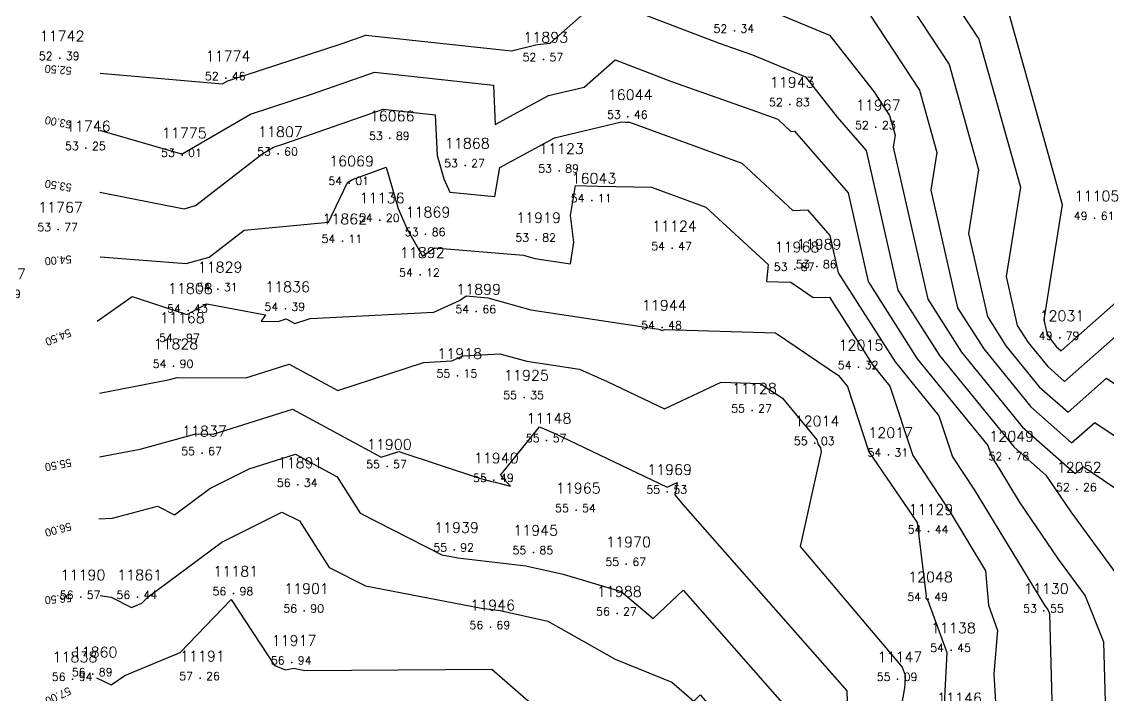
# Model space of a CAD drawing. Header units: millimetres. Extents: x 1412565 to 1412813, y 4931476 to 4931699.
# Drawn here: x 1412627.09 to 1412654.12, y 4931614.3 to 4931631.06 of the extents above; entities that cross this region are included whole.
import ezdxf
from ezdxf.enums import TextEntityAlignment as Align

# ---------------------------------------------------------------- set-up
doc = ezdxf.new("R2010")
doc.units = ezdxf.units.MM
for name, color, linetype in [('CIVIL', 50, 'Continuous'), ('CIVIL-DRAW', 80, 'Continuous'), ('CIVIL-NONAME', 130, 'Continuous'), ('CIVIL-TEXT', 240, 'Continuous'), ('CIVIL-Z', 50, 'Continuous'), ('Tcontours0', 7, 'Continuous'), ('Tcontours1', 7, 'Continuous'), ('Tcontours2', 7, 'Continuous')]:
    doc.layers.add(name, color=color, linetype=linetype)
doc.styles.add('CIVILCADMAIN', font='TXT.SHX')
doc.styles.add('MAVAT_HebTXT', font='hebtxt.shx')
doc.styles.get("Standard").update_dxf_attribs({"font": 'arial.ttf'})

# ---------------------------------------------------------------- blocks, each defined once
blk = doc.blocks.new('CIVIL-ZZ')
at = {"layer": 'CIVIL-DRAW'}
blk.add_point((0, 0), dxfattribs=at)
at = {"layer": 'CIVIL-NONAME'}
blk.add_attdef('NAME', text='', height=1.8, dxfattribs=at).set_placement((0, 2.1), align=Align.CENTER)
at = {"layer": 'CIVIL-TEXT', "flags": 8}
blk.add_attdef('TEXT', text='', height=2, dxfattribs=at).set_placement((0.2, -3.3), align=Align.CENTER)
at = {"layer": 'CIVIL-Z'}
blk.add_attdef('Z1', text='', height=1.6, dxfattribs=at).set_placement((-0.75, -0.225), align=Align.RIGHT)
blk.add_attdef('Z2', (0.75, -0.225), '', height=1.6, dxfattribs=at)

msp = doc.modelspace()

# ---------------------------------------------------------------- linework, layer by layer
at = {"layer": 'Tcontours0'}
for points, elevation in [([(1412651.642, 4931631.258), (1412652.97, 4931626.506), (1412652.517, 4931623.641), (1412652.598, 4931623.282), (1412652.678, 4931623.156), (1412652.822, 4931622.979), (1412652.947, 4931622.869), (1412654.66, 4931624.383)], 50), ([(1412629.031, 4931621.816), (1412630.732, 4931622.146), (1412630.962, 4931622.208), (1412632.664, 4931622.199), (1412633.747, 4931622.54), (1412634.958, 4931621.884), (1412637.085, 4931622.578), (1412637.795, 4931622.616), (1412638.074, 4931622.74), (1412638.986, 4931622.796), (1412639.659, 4931622.607), (1412640.97, 4931622.41), (1412641.651, 4931622.109), (1412643.084, 4931621.424), (1412644.494, 4931622.087), (1412645.464, 4931622.059), (1412646.013, 4931621.687), (1412646.866, 4931620.65), (1412646.896, 4931620.558), (1412646.964, 4931620.458), (1412646.977, 4931620.354), (1412646.457, 4931617.999), (1412648.994, 4931614.999), (1412649.067, 4931614.801), (1412649.055, 4931614.579), (1412649.048, 4931614.486), (1412648.463, 4931611.055)], 55)]:
    msp.add_lwpolyline(points, dxfattribs=dict(at, elevation=elevation))
at = {"layer": 'Tcontours1'}
for points, elevation in [([(1412648.734, 4931632.165), (1412650.161, 4931629.99), (1412650.894, 4931627.369), (1412650.644, 4931625.789), (1412651.114, 4931623.719), (1412651.574, 4931622.995), (1412652.404, 4931621.976), (1412653.121, 4931621.343), (1412654.076, 4931622.187), (1412658.976, 4931618.908)], 51), ([(1412645.825, 4931631.286), (1412647.186, 4931630.722), (1412648.285, 4931629.325), (1412648.681, 4931628.722), (1412648.818, 4931628.232), (1412648.771, 4931627.936), (1412649.63, 4931624.157), (1412650.471, 4931622.834), (1412651.986, 4931620.973), (1412653.295, 4931619.817), (1412653.492, 4931619.991), (1412654.503, 4931619.314)], 52), ([(1412629.031, 4931628.356), (1412631.031, 4931627.779), (1412631.1, 4931627.775), (1412632.786, 4931628.759), (1412634.326, 4931629.264), (1412635.867, 4931629.8), (1412638.826, 4931629.482), (1412638.872, 4931628.498), (1412640.197, 4931629.218), (1412641.085, 4931629.429), (1412641.851, 4931630.11), (1412643.258, 4931629.569), (1412645.113, 4931628.916), (1412645.896, 4931628.629), (1412646.22, 4931628.33), (1412646.311, 4931628.335), (1412647.646, 4931626.796), (1412648.146, 4931624.594), (1412649.367, 4931622.673), (1412651.124, 4931620.514), (1412651.227, 4931620.203), (1412651.394, 4931619.949), (1412651.906, 4931619.107), (1412652.87, 4931617.688), (1412653.544, 4931616.77), (1412654.001, 4931615.624), (1412654.052, 4931613.825)], 53), ([(1412629.046, 4931625.207), (1412631.185, 4931625.042), (1412631.758, 4931625.196), (1412632.625, 4931625.871), (1412634.725, 4931626.068), (1412635.197, 4931627.058), (1412635.324, 4931627.133), (1412636.161, 4931627.436), (1412636.456, 4931626.412), (1412636.671, 4931625.914), (1412637.065, 4931625.226), (1412637.36, 4931625.434), (1412639.571, 4931625.249), (1412639.855, 4931625.169), (1412640.744, 4931625.035), (1412640.826, 4931625.572), (1412640.747, 4931626.238), (1412640.865, 4931626.98), (1412641.422, 4931626.962), (1412642.758, 4931626.942), (1412644.11, 4931626.446), (1412645.659, 4931625.013), (1412645.617, 4931624.591), (1412646.222, 4931624.573), (1412646.779, 4931624.195), (1412647.187, 4931624.206), (1412648.263, 4931622.512), (1412648.689, 4931621.988), (1412649.26, 4931620.262), (1412650.183, 4931618.852), (1412651.069, 4931617.396), (1412651.141, 4931616.539), (1412651.365, 4931615.91), (1412651.274, 4931614.831), (1412651.38, 4931612.99)], 54), ([(1412629.014, 4931618.691), (1412629.348, 4931618.703), (1412630.473, 4931619.007), (1412630.89, 4931618.786), (1412631.776, 4931619.441), (1412632.752, 4931619.931), (1412633.906, 4931620.294), (1412634.94, 4931619.733), (1412635.514, 4931618.829), (1412637.546, 4931617.796), (1412637.944, 4931617.719), (1412639.629, 4931617.518), (1412640.563, 4931617.307), (1412642.003, 4931616.883), (1412642.797, 4931616.206), (1412643.548, 4931616.913), (1412646.068, 4931614.042)], 56), ([(1412628.949, 4931614.729), (1412629.318, 4931614.557), (1412629.654, 4931614.79), (1412631.035, 4931615.36), (1412632.301, 4931616.679), (1412633.382, 4931615.037), (1412633.653, 4931614.932), (1412633.858, 4931614.97), (1412634.131, 4931614.91), (1412638.786, 4931614.944), (1412640.527, 4931613.427)], 57)]:
    msp.add_lwpolyline(points, dxfattribs=dict(at, elevation=elevation))
at = {"layer": 'Tcontours2'}
for points, elevation in [([(1412650.112, 4931631.828), (1412650.902, 4931630.624), (1412651.932, 4931626.938), (1412651.58, 4931624.715), (1412651.856, 4931623.501), (1412652.126, 4931623.076), (1412652.613, 4931622.478), (1412653.034, 4931622.106), (1412654.368, 4931623.285)], 50.5), ([(1412629.046, 4931629.775), (1412632.091, 4931629.511), (1412632.216, 4931629.584), (1412635.039, 4931630.508), (1412635.652, 4931630.722), (1412639.272, 4931630.332), (1412639.91, 4931630.492), (1412640.238, 4931630.528), (1412641.504, 4931631.654), (1412644.441, 4931630.524), (1412645.271, 4931630.232), (1412646.592, 4931629.685), (1412647.377, 4931628.686), (1412648.097, 4931627.857), (1412648.888, 4931624.375), (1412649.919, 4931622.753), (1412651.777, 4931620.471), (1412652.565, 4931619.775), (1412653.187, 4931618.858), (1412654.475, 4931617.106), (1412655.348, 4931614.918), (1412655.362, 4931614.423), (1412655.54, 4931614.057)], 52.5), ([(1412648.165, 4931631.27), (1412649.421, 4931629.356), (1412649.856, 4931627.8), (1412649.707, 4931626.862), (1412650.372, 4931623.938), (1412651.023, 4931622.914), (1412652.195, 4931621.474), (1412653.208, 4931620.58), (1412653.784, 4931621.089), (1412656.74, 4931619.111)], 51.5), ([(1412629.037, 4931626.813), (1412631.132, 4931626.405), (1412631.415, 4931626.481), (1412633.065, 4931627.765), (1412633.356, 4931627.935), (1412633.613, 4931628.019), (1412636.082, 4931628.879), (1412637.379, 4931628.739), (1412637.426, 4931627.732), (1412637.596, 4931627.144), (1412637.738, 4931626.813), (1412638.86, 4931626.706), (1412638.988, 4931627.432), (1412640.345, 4931628.168), (1412642.011, 4931628.565), (1412642.115, 4931628.562), (1412642.214, 4931628.56), (1412645.003, 4931627.537), (1412646.277, 4931626.359), (1412646.636, 4931626.379), (1412647.195, 4931625.734), (1412647.404, 4931624.813), (1412648.815, 4931622.592), (1412649.907, 4931621.251), (1412650.244, 4931620.232), (1412650.788, 4931619.401), (1412652.464, 4931616.646), (1412652.552, 4931616.517), (1412652.613, 4931616.434), (1412652.655, 4931616.329), (1412652.742, 4931613.227)], 53.5), ([(1412628.969, 4931623.608), (1412629.843, 4931624.217), (1412631.204, 4931623.775), (1412631.699, 4931624.037), (1412633.153, 4931623.764), (1412633.05, 4931623.604), (1412633.472, 4931623.601), (1412633.667, 4931623.663), (1412633.886, 4931623.545), (1412634.269, 4931623.67), (1412637.343, 4931623.834), (1412637.985, 4931624.12), (1412638.148, 4931624.234), (1412638.684, 4931624.189), (1412639.757, 4931623.888), (1412642.941, 4931623.41), (1412642.967, 4931623.398), (1412643.022, 4931623.372), (1412643.077, 4931623.398), (1412645.843, 4931623.316), (1412647.408, 4931622.255), (1412647.634, 4931621.981), (1412648.167, 4931620.357), (1412649.362, 4931618.594), (1412649.588, 4931616.762), (1412649.578, 4931616.716), (1412649.627, 4931616.657), (1412650.106, 4931615.364), (1412650.029, 4931613.908)], 54.5), ([(1412629.031, 4931620.228), (1412630.04, 4931620.424), (1412631.423, 4931620.799), (1412631.855, 4931620.797), (1412633.826, 4931621.417), (1412636.03, 4931620.223), (1412636.472, 4931620.367), (1412638.508, 4931619.692), (1412638.817, 4931619.61), (1412638.867, 4931619.6), (1412639.248, 4931619.5), (1412639.004, 4931619.774), (1412639.972, 4931620.98), (1412640.334, 4931620.82), (1412643.146, 4931619.477), (1412643.393, 4931619.593), (1412643.37, 4931619.433), (1412643.337, 4931619.283), (1412643.541, 4931619.042), (1412647.613, 4931614.404), (1412647.659, 4931613.004)], 55.5), ([(1412629.046, 4931616.781), (1412629.319, 4931616.74), (1412629.822, 4931616.484), (1412630.084, 4931616.592), (1412630.236, 4931616.75), (1412632.074, 4931618.109), (1412633.56, 4931618.855), (1412634.006, 4931618.636), (1412634.74, 4931617.48), (1412635.642, 4931617.02), (1412638.528, 4931616.466), (1412638.992, 4931616.411), (1412640.175, 4931616.144), (1412641.858, 4931615.195), (1412643.261, 4931614.621), (1412643.807, 4931614.154), (1412643.971, 4931614.309), (1412644.523, 4931613.681)], 56.5)]:
    msp.add_lwpolyline(points, dxfattribs=dict(at, elevation=elevation))

# ---------------------------------------------------------------- block references
at = {"layer": 'CIVIL'}
ref = msp.add_blockref('CIVIL-ZZ', (1412644.82, 4931630.83, 52.34), dxfattribs=dict(at, xscale=0.2, yscale=0.2))
ref.add_attrib('Z2', '34', (1412644.97, 4931630.785), dxfattribs={"layer": 'CIVIL-Z', "height": 0.2, "style": 'CIVILCADMAIN'})
ref.add_attrib('Z1', '52', (1412644.3, 4931630.785), dxfattribs={"layer": 'CIVIL-Z', "height": 0.2, "style": 'CIVILCADMAIN'})
ref.add_attrib('NAME', '11924', (1412644.32, 4931631.25), dxfattribs={"layer": 'CIVIL-NONAME', "height": 0.26, "style": 'CIVILCADMAIN'})
ref = msp.add_blockref('CIVIL-ZZ', (1412628.04, 4931630.15, 52.39), dxfattribs=dict(at, xscale=0.2, yscale=0.2))
ref.add_attrib('Z2', '39', (1412628.19, 4931630.105), dxfattribs={"layer": 'CIVIL-Z', "height": 0.2, "style": 'CIVILCADMAIN'})
ref.add_attrib('Z1', '52', (1412627.52, 4931630.105), dxfattribs={"layer": 'CIVIL-Z', "height": 0.2, "style": 'CIVILCADMAIN'})
ref.add_attrib('NAME', '11742', (1412627.54, 4931630.57), dxfattribs={"layer": 'CIVIL-NONAME', "height": 0.26, "style": 'CIVILCADMAIN'})
ref = msp.add_blockref('CIVIL-ZZ', (1412640.07, 4931630.12, 52.57), dxfattribs=dict(at, xscale=0.2, yscale=0.2))
ref.add_attrib('Z2', '57', (1412640.22, 4931630.075), dxfattribs={"layer": 'CIVIL-Z', "height": 0.2, "style": 'CIVILCADMAIN'})
ref.add_attrib('Z1', '52', (1412639.55, 4931630.075), dxfattribs={"layer": 'CIVIL-Z', "height": 0.2, "style": 'CIVILCADMAIN'})
ref.add_attrib('NAME', '11893', (1412639.57, 4931630.54), dxfattribs={"layer": 'CIVIL-NONAME', "height": 0.26, "style": 'CIVILCADMAIN'})
ref = msp.add_blockref('CIVIL-ZZ', (1412632.17, 4931629.65, 52.46), dxfattribs=dict(at, xscale=0.2, yscale=0.2))
ref.add_attrib('Z2', '46', (1412632.32, 4931629.605), dxfattribs={"layer": 'CIVIL-Z', "height": 0.2, "style": 'CIVILCADMAIN'})
ref.add_attrib('Z1', '52', (1412631.65, 4931629.605), dxfattribs={"layer": 'CIVIL-Z', "height": 0.2, "style": 'CIVILCADMAIN'})
ref.add_attrib('NAME', '11774', (1412631.67, 4931630.07), dxfattribs={"layer": 'CIVIL-NONAME', "height": 0.26, "style": 'CIVILCADMAIN'})
ref = msp.add_blockref('CIVIL-ZZ', (1412646.2, 4931629, 52.83), dxfattribs=dict(at, xscale=0.2, yscale=0.2))
ref.add_attrib('Z2', '83', (1412646.35, 4931628.955), dxfattribs={"layer": 'CIVIL-Z', "height": 0.2, "style": 'CIVILCADMAIN'})
ref.add_attrib('Z1', '52', (1412645.68, 4931628.955), dxfattribs={"layer": 'CIVIL-Z', "height": 0.2, "style": 'CIVILCADMAIN'})
ref.add_attrib('NAME', '11943', (1412645.7, 4931629.42), dxfattribs={"layer": 'CIVIL-NONAME', "height": 0.26, "style": 'CIVILCADMAIN'})
ref = msp.add_blockref('CIVIL-ZZ', (1412642.17, 4931628.69, 53.46), dxfattribs=dict(at, xscale=0.2, yscale=0.2))
ref.add_attrib('Z2', '46', (1412642.32, 4931628.645), dxfattribs={"layer": 'CIVIL-Z', "height": 0.2, "style": 'CIVILCADMAIN'})
ref.add_attrib('Z1', '53', (1412641.65, 4931628.645), dxfattribs={"layer": 'CIVIL-Z', "height": 0.2, "style": 'CIVILCADMAIN'})
ref.add_attrib('NAME', '16044', (1412641.67, 4931629.11), dxfattribs={"layer": 'CIVIL-NONAME', "height": 0.26, "style": 'CIVILCADMAIN'})
ref = msp.add_blockref('CIVIL-ZZ', (1412648.34, 4931628.43, 52.23), dxfattribs=dict(at, xscale=0.2, yscale=0.2))
ref.add_attrib('Z2', '23', (1412648.49, 4931628.385), dxfattribs={"layer": 'CIVIL-Z', "height": 0.2, "style": 'CIVILCADMAIN'})
ref.add_attrib('Z1', '52', (1412647.82, 4931628.385), dxfattribs={"layer": 'CIVIL-Z', "height": 0.2, "style": 'CIVILCADMAIN'})
ref.add_attrib('NAME', '11967', (1412647.84, 4931628.85), dxfattribs={"layer": 'CIVIL-NONAME', "height": 0.26, "style": 'CIVILCADMAIN'})
ref = msp.add_blockref('CIVIL-ZZ', (1412628.69, 4931627.91, 53.25), dxfattribs=dict(at, xscale=0.2, yscale=0.2))
ref.add_attrib('Z2', '25', (1412628.84, 4931627.865), dxfattribs={"layer": 'CIVIL-Z', "height": 0.2, "style": 'CIVILCADMAIN'})
ref.add_attrib('Z1', '53', (1412628.17, 4931627.865), dxfattribs={"layer": 'CIVIL-Z', "height": 0.2, "style": 'CIVILCADMAIN'})
ref.add_attrib('NAME', '11746', (1412628.19, 4931628.33), dxfattribs={"layer": 'CIVIL-NONAME', "height": 0.26, "style": 'CIVILCADMAIN'})
ref = msp.add_blockref('CIVIL-ZZ', (1412636.25, 4931628.16, 53.89), dxfattribs=dict(at, xscale=0.2, yscale=0.2))
ref.add_attrib('Z2', '89', (1412636.4, 4931628.115), dxfattribs={"layer": 'CIVIL-Z', "height": 0.2, "style": 'CIVILCADMAIN'})
ref.add_attrib('Z1', '53', (1412635.73, 4931628.115), dxfattribs={"layer": 'CIVIL-Z', "height": 0.2, "style": 'CIVILCADMAIN'})
ref.add_attrib('NAME', '16066', (1412635.75, 4931628.58), dxfattribs={"layer": 'CIVIL-NONAME', "height": 0.26, "style": 'CIVILCADMAIN'})
ref = msp.add_blockref('CIVIL-ZZ', (1412631.08, 4931627.74, 53.01), dxfattribs=dict(at, xscale=0.2, yscale=0.2))
ref.add_attrib('Z2', '01', (1412631.23, 4931627.695), dxfattribs={"layer": 'CIVIL-Z', "height": 0.2, "style": 'CIVILCADMAIN'})
ref.add_attrib('Z1', '53', (1412630.56, 4931627.695), dxfattribs={"layer": 'CIVIL-Z', "height": 0.2, "style": 'CIVILCADMAIN'})
ref.add_attrib('NAME', '11775', (1412630.58, 4931628.16), dxfattribs={"layer": 'CIVIL-NONAME', "height": 0.26, "style": 'CIVILCADMAIN'})
ref = msp.add_blockref('CIVIL-ZZ', (1412633.47, 4931627.77, 53.6), dxfattribs=dict(at, xscale=0.2, yscale=0.2))
ref.add_attrib('Z2', '60', (1412633.62, 4931627.725), dxfattribs={"layer": 'CIVIL-Z', "height": 0.2, "style": 'CIVILCADMAIN'})
ref.add_attrib('Z1', '53', (1412632.95, 4931627.725), dxfattribs={"layer": 'CIVIL-Z', "height": 0.2, "style": 'CIVILCADMAIN'})
ref.add_attrib('NAME', '11807', (1412632.97, 4931628.19), dxfattribs={"layer": 'CIVIL-NONAME', "height": 0.26, "style": 'CIVILCADMAIN'})
ref = msp.add_blockref('CIVIL-ZZ', (1412638.12, 4931627.48, 53.27), dxfattribs=dict(at, xscale=0.2, yscale=0.2))
ref.add_attrib('Z2', '27', (1412638.27, 4931627.435), dxfattribs={"layer": 'CIVIL-Z', "height": 0.2, "style": 'CIVILCADMAIN'})
ref.add_attrib('Z1', '53', (1412637.6, 4931627.435), dxfattribs={"layer": 'CIVIL-Z', "height": 0.2, "style": 'CIVILCADMAIN'})
ref.add_attrib('NAME', '11868', (1412637.62, 4931627.9), dxfattribs={"layer": 'CIVIL-NONAME', "height": 0.26, "style": 'CIVILCADMAIN'})
ref = msp.add_blockref('CIVIL-ZZ', (1412640.46, 4931627.35, 53.89), dxfattribs=dict(at, xscale=0.2, yscale=0.2))
ref.add_attrib('Z2', '89', (1412640.61, 4931627.305), dxfattribs={"layer": 'CIVIL-Z', "height": 0.2, "style": 'CIVILCADMAIN'})
ref.add_attrib('Z1', '53', (1412639.94, 4931627.305), dxfattribs={"layer": 'CIVIL-Z', "height": 0.2, "style": 'CIVILCADMAIN'})
ref.add_attrib('NAME', '11123', (1412639.96, 4931627.77), dxfattribs={"layer": 'CIVIL-NONAME', "height": 0.26, "style": 'CIVILCADMAIN'})
ref = msp.add_blockref('CIVIL-ZZ', (1412635.24, 4931627.04, 54.01), dxfattribs=dict(at, xscale=0.2, yscale=0.2))
ref.add_attrib('Z2', '01', (1412635.39, 4931626.995), dxfattribs={"layer": 'CIVIL-Z', "height": 0.2, "style": 'CIVILCADMAIN'})
ref.add_attrib('Z1', '54', (1412634.72, 4931626.995), dxfattribs={"layer": 'CIVIL-Z', "height": 0.2, "style": 'CIVILCADMAIN'})
ref.add_attrib('NAME', '16069', (1412634.74, 4931627.46), dxfattribs={"layer": 'CIVIL-NONAME', "height": 0.26, "style": 'CIVILCADMAIN'})
ref = msp.add_blockref('CIVIL-ZZ', (1412641.27, 4931626.61, 54.11), dxfattribs=dict(at, xscale=0.2, yscale=0.2))
ref.add_attrib('Z2', '11', (1412641.42, 4931626.565), dxfattribs={"layer": 'CIVIL-Z', "height": 0.2, "style": 'CIVILCADMAIN'})
ref.add_attrib('Z1', '54', (1412640.75, 4931626.565), dxfattribs={"layer": 'CIVIL-Z', "height": 0.2, "style": 'CIVILCADMAIN'})
ref.add_attrib('NAME', '16043', (1412640.77, 4931627.03), dxfattribs={"layer": 'CIVIL-NONAME', "height": 0.26, "style": 'CIVILCADMAIN'})
ref = msp.add_blockref('CIVIL-ZZ', (1412636, 4931626.12, 54.2), dxfattribs=dict(at, xscale=0.2, yscale=0.2))
ref.add_attrib('Z2', '20', (1412636.15, 4931626.075), dxfattribs={"layer": 'CIVIL-Z', "height": 0.2, "style": 'CIVILCADMAIN'})
ref.add_attrib('Z1', '54', (1412635.48, 4931626.075), dxfattribs={"layer": 'CIVIL-Z', "height": 0.2, "style": 'CIVILCADMAIN'})
ref.add_attrib('NAME', '11136', (1412635.5, 4931626.54), dxfattribs={"layer": 'CIVIL-NONAME', "height": 0.26, "style": 'CIVILCADMAIN'})
ref = msp.add_blockref('CIVIL-ZZ', (1412653.78, 4931626.17, 49.61), dxfattribs=dict(at, xscale=0.2, yscale=0.2))
ref.add_attrib('Z2', '61', (1412653.93, 4931626.125), dxfattribs={"layer": 'CIVIL-Z', "height": 0.2, "style": 'CIVILCADMAIN'})
ref.add_attrib('Z1', '49', (1412653.26, 4931626.125), dxfattribs={"layer": 'CIVIL-Z', "height": 0.2, "style": 'CIVILCADMAIN'})
ref.add_attrib('NAME', '11105', (1412653.28, 4931626.59), dxfattribs={"layer": 'CIVIL-NONAME', "height": 0.26, "style": 'CIVILCADMAIN'})
ref = msp.add_blockref('CIVIL-ZZ', (1412628, 4931625.89, 53.77), dxfattribs=dict(at, xscale=0.2, yscale=0.2))
ref.add_attrib('Z2', '77', (1412628.15, 4931625.845), dxfattribs={"layer": 'CIVIL-Z', "height": 0.2, "style": 'CIVILCADMAIN'})
ref.add_attrib('Z1', '53', (1412627.48, 4931625.845), dxfattribs={"layer": 'CIVIL-Z', "height": 0.2, "style": 'CIVILCADMAIN'})
ref.add_attrib('NAME', '11767', (1412627.5, 4931626.31), dxfattribs={"layer": 'CIVIL-NONAME', "height": 0.26, "style": 'CIVILCADMAIN'})
ref = msp.add_blockref('CIVIL-ZZ', (1412637.14, 4931625.77, 53.86), dxfattribs=dict(at, xscale=0.2, yscale=0.2))
ref.add_attrib('Z2', '86', (1412637.29, 4931625.725), dxfattribs={"layer": 'CIVIL-Z', "height": 0.2, "style": 'CIVILCADMAIN'})
ref.add_attrib('Z1', '53', (1412636.62, 4931625.725), dxfattribs={"layer": 'CIVIL-Z', "height": 0.2, "style": 'CIVILCADMAIN'})
ref.add_attrib('NAME', '11869', (1412636.64, 4931626.19), dxfattribs={"layer": 'CIVIL-NONAME', "height": 0.26, "style": 'CIVILCADMAIN'})
ref = msp.add_blockref('CIVIL-ZZ', (1412635.07, 4931625.6, 54.11), dxfattribs=dict(at, xscale=0.2, yscale=0.2))
ref.add_attrib('Z2', '11', (1412635.22, 4931625.555), dxfattribs={"layer": 'CIVIL-Z', "height": 0.2, "style": 'CIVILCADMAIN'})
ref.add_attrib('Z1', '54', (1412634.55, 4931625.555), dxfattribs={"layer": 'CIVIL-Z', "height": 0.2, "style": 'CIVILCADMAIN'})
ref.add_attrib('NAME', '11862', (1412634.57, 4931626.02), dxfattribs={"layer": 'CIVIL-NONAME', "height": 0.26, "style": 'CIVILCADMAIN'})
ref = msp.add_blockref('CIVIL-ZZ', (1412639.89, 4931625.63, 53.82), dxfattribs=dict(at, xscale=0.2, yscale=0.2))
ref.add_attrib('Z2', '82', (1412640.04, 4931625.585), dxfattribs={"layer": 'CIVIL-Z', "height": 0.2, "style": 'CIVILCADMAIN'})
ref.add_attrib('Z1', '53', (1412639.37, 4931625.585), dxfattribs={"layer": 'CIVIL-Z', "height": 0.2, "style": 'CIVILCADMAIN'})
ref.add_attrib('NAME', '11919', (1412639.39, 4931626.05), dxfattribs={"layer": 'CIVIL-NONAME', "height": 0.26, "style": 'CIVILCADMAIN'})
ref = msp.add_blockref('CIVIL-ZZ', (1412643.27, 4931625.42, 54.47), dxfattribs=dict(at, xscale=0.2, yscale=0.2))
ref.add_attrib('Z2', '47', (1412643.42, 4931625.375), dxfattribs={"layer": 'CIVIL-Z', "height": 0.2, "style": 'CIVILCADMAIN'})
ref.add_attrib('Z1', '54', (1412642.75, 4931625.375), dxfattribs={"layer": 'CIVIL-Z', "height": 0.2, "style": 'CIVILCADMAIN'})
ref.add_attrib('NAME', '11124', (1412642.77, 4931625.84), dxfattribs={"layer": 'CIVIL-NONAME', "height": 0.26, "style": 'CIVILCADMAIN'})
ref = msp.add_blockref('CIVIL-ZZ', (1412646.87, 4931624.97, 53.86), dxfattribs=dict(at, xscale=0.2, yscale=0.2))
ref.add_attrib('Z2', '86', (1412647.02, 4931624.925), dxfattribs={"layer": 'CIVIL-Z', "height": 0.2, "style": 'CIVILCADMAIN'})
ref.add_attrib('Z1', '53', (1412646.35, 4931624.925), dxfattribs={"layer": 'CIVIL-Z', "height": 0.2, "style": 'CIVILCADMAIN'})
ref.add_attrib('NAME', '11989', (1412646.37, 4931625.39), dxfattribs={"layer": 'CIVIL-NONAME', "height": 0.26, "style": 'CIVILCADMAIN'})
ref = msp.add_blockref('CIVIL-ZZ', (1412637, 4931624.76, 54.12), dxfattribs=dict(at, xscale=0.2, yscale=0.2))
ref.add_attrib('Z2', '12', (1412637.15, 4931624.715), dxfattribs={"layer": 'CIVIL-Z', "height": 0.2, "style": 'CIVILCADMAIN'})
ref.add_attrib('Z1', '54', (1412636.48, 4931624.715), dxfattribs={"layer": 'CIVIL-Z', "height": 0.2, "style": 'CIVILCADMAIN'})
ref.add_attrib('NAME', '11892', (1412636.5, 4931625.18), dxfattribs={"layer": 'CIVIL-NONAME', "height": 0.26, "style": 'CIVILCADMAIN'})
ref = msp.add_blockref('CIVIL-ZZ', (1412646.32, 4931624.9, 53.87), dxfattribs=dict(at, xscale=0.2, yscale=0.2))
ref.add_attrib('Z2', '87', (1412646.47, 4931624.855), dxfattribs={"layer": 'CIVIL-Z', "height": 0.2, "style": 'CIVILCADMAIN'})
ref.add_attrib('Z1', '53', (1412645.8, 4931624.855), dxfattribs={"layer": 'CIVIL-Z', "height": 0.2, "style": 'CIVILCADMAIN'})
ref.add_attrib('NAME', '11968', (1412645.82, 4931625.32), dxfattribs={"layer": 'CIVIL-NONAME', "height": 0.26, "style": 'CIVILCADMAIN'})
ref = msp.add_blockref('CIVIL-ZZ', (1412631.97, 4931624.4, 54.31), dxfattribs=dict(at, xscale=0.2, yscale=0.2))
ref.add_attrib('Z2', '31', (1412632.12, 4931624.355), dxfattribs={"layer": 'CIVIL-Z', "height": 0.2, "style": 'CIVILCADMAIN'})
ref.add_attrib('Z1', '54', (1412631.45, 4931624.355), dxfattribs={"layer": 'CIVIL-Z', "height": 0.2, "style": 'CIVILCADMAIN'})
ref.add_attrib('NAME', '11829', (1412631.47, 4931624.82), dxfattribs={"layer": 'CIVIL-NONAME', "height": 0.26, "style": 'CIVILCADMAIN'})
ref = msp.add_blockref('CIVIL-ZZ', (1412626.58, 4931624.23, 54.09), dxfattribs=dict(at, xscale=0.2, yscale=0.2))
ref.add_attrib('Z2', '09', (1412626.73, 4931624.185), dxfattribs={"layer": 'CIVIL-Z', "height": 0.2, "style": 'CIVILCADMAIN'})
ref.add_attrib('Z1', '54', (1412626.06, 4931624.185), dxfattribs={"layer": 'CIVIL-Z', "height": 0.2, "style": 'CIVILCADMAIN'})
ref.add_attrib('NAME', '11747', (1412626.08, 4931624.65), dxfattribs={"layer": 'CIVIL-NONAME', "height": 0.26, "style": 'CIVILCADMAIN'})
ref = msp.add_blockref('CIVIL-ZZ', (1412631.23, 4931623.87, 54.43), dxfattribs=dict(at, xscale=0.2, yscale=0.2))
ref.add_attrib('Z2', '43', (1412631.38, 4931623.825), dxfattribs={"layer": 'CIVIL-Z', "height": 0.2, "style": 'CIVILCADMAIN'})
ref.add_attrib('Z1', '54', (1412630.71, 4931623.825), dxfattribs={"layer": 'CIVIL-Z', "height": 0.2, "style": 'CIVILCADMAIN'})
ref.add_attrib('NAME', '11808', (1412630.73, 4931624.29), dxfattribs={"layer": 'CIVIL-NONAME', "height": 0.26, "style": 'CIVILCADMAIN'})
ref = msp.add_blockref('CIVIL-ZZ', (1412633.65, 4931623.91, 54.39), dxfattribs=dict(at, xscale=0.2, yscale=0.2))
ref.add_attrib('Z2', '39', (1412633.8, 4931623.865), dxfattribs={"layer": 'CIVIL-Z', "height": 0.2, "style": 'CIVILCADMAIN'})
ref.add_attrib('Z1', '54', (1412633.13, 4931623.865), dxfattribs={"layer": 'CIVIL-Z', "height": 0.2, "style": 'CIVILCADMAIN'})
ref.add_attrib('NAME', '11836', (1412633.15, 4931624.33), dxfattribs={"layer": 'CIVIL-NONAME', "height": 0.26, "style": 'CIVILCADMAIN'})
ref = msp.add_blockref('CIVIL-ZZ', (1412638.4, 4931623.85, 54.66), dxfattribs=dict(at, xscale=0.2, yscale=0.2))
ref.add_attrib('Z2', '66', (1412638.55, 4931623.805), dxfattribs={"layer": 'CIVIL-Z', "height": 0.2, "style": 'CIVILCADMAIN'})
ref.add_attrib('Z1', '54', (1412637.88, 4931623.805), dxfattribs={"layer": 'CIVIL-Z', "height": 0.2, "style": 'CIVILCADMAIN'})
ref.add_attrib('NAME', '11899', (1412637.9, 4931624.27), dxfattribs={"layer": 'CIVIL-NONAME', "height": 0.26, "style": 'CIVILCADMAIN'})
ref = msp.add_blockref('CIVIL-ZZ', (1412643.02, 4931623.45, 54.48), dxfattribs=dict(at, xscale=0.2, yscale=0.2))
ref.add_attrib('Z2', '48', (1412643.17, 4931623.405), dxfattribs={"layer": 'CIVIL-Z', "height": 0.2, "style": 'CIVILCADMAIN'})
ref.add_attrib('Z1', '54', (1412642.5, 4931623.405), dxfattribs={"layer": 'CIVIL-Z', "height": 0.2, "style": 'CIVILCADMAIN'})
ref.add_attrib('NAME', '11944', (1412642.52, 4931623.87), dxfattribs={"layer": 'CIVIL-NONAME', "height": 0.26, "style": 'CIVILCADMAIN'})
ref = msp.add_blockref('CIVIL-ZZ', (1412631.03, 4931623.14, 54.97), dxfattribs=dict(at, xscale=0.2, yscale=0.2))
ref.add_attrib('Z2', '97', (1412631.18, 4931623.095), dxfattribs={"layer": 'CIVIL-Z', "height": 0.2, "style": 'CIVILCADMAIN'})
ref.add_attrib('Z1', '54', (1412630.51, 4931623.095), dxfattribs={"layer": 'CIVIL-Z', "height": 0.2, "style": 'CIVILCADMAIN'})
ref.add_attrib('NAME', '11168', (1412630.53, 4931623.56), dxfattribs={"layer": 'CIVIL-NONAME', "height": 0.26, "style": 'CIVILCADMAIN'})
ref = msp.add_blockref('CIVIL-ZZ', (1412652.91, 4931623.19, 49.79), dxfattribs=dict(at, xscale=0.2, yscale=0.2))
ref.add_attrib('Z2', '79', (1412653.06, 4931623.145), dxfattribs={"layer": 'CIVIL-Z', "height": 0.2, "style": 'CIVILCADMAIN'})
ref.add_attrib('Z1', '49', (1412652.39, 4931623.145), dxfattribs={"layer": 'CIVIL-Z', "height": 0.2, "style": 'CIVILCADMAIN'})
ref.add_attrib('NAME', '12031', (1412652.41, 4931623.61), dxfattribs={"layer": 'CIVIL-NONAME', "height": 0.26, "style": 'CIVILCADMAIN'})
ref = msp.add_blockref('CIVIL-ZZ', (1412630.87, 4931622.49, 54.9), dxfattribs=dict(at, xscale=0.2, yscale=0.2))
ref.add_attrib('Z2', '90', (1412631.02, 4931622.445), dxfattribs={"layer": 'CIVIL-Z', "height": 0.2, "style": 'CIVILCADMAIN'})
ref.add_attrib('Z1', '54', (1412630.35, 4931622.445), dxfattribs={"layer": 'CIVIL-Z', "height": 0.2, "style": 'CIVILCADMAIN'})
ref.add_attrib('NAME', '11828', (1412630.37, 4931622.91), dxfattribs={"layer": 'CIVIL-NONAME', "height": 0.26, "style": 'CIVILCADMAIN'})
ref = msp.add_blockref('CIVIL-ZZ', (1412637.93, 4931622.25, 55.15), dxfattribs=dict(at, xscale=0.2, yscale=0.2))
ref.add_attrib('Z2', '15', (1412638.08, 4931622.205), dxfattribs={"layer": 'CIVIL-Z', "height": 0.2, "style": 'CIVILCADMAIN'})
ref.add_attrib('Z1', '55', (1412637.41, 4931622.205), dxfattribs={"layer": 'CIVIL-Z', "height": 0.2, "style": 'CIVILCADMAIN'})
ref.add_attrib('NAME', '11918', (1412637.43, 4931622.67), dxfattribs={"layer": 'CIVIL-NONAME', "height": 0.26, "style": 'CIVILCADMAIN'})
ref = msp.add_blockref('CIVIL-ZZ', (1412647.91, 4931622.46, 54.32), dxfattribs=dict(at, xscale=0.2, yscale=0.2))
ref.add_attrib('Z2', '32', (1412648.06, 4931622.415), dxfattribs={"layer": 'CIVIL-Z', "height": 0.2, "style": 'CIVILCADMAIN'})
ref.add_attrib('Z1', '54', (1412647.39, 4931622.415), dxfattribs={"layer": 'CIVIL-Z', "height": 0.2, "style": 'CIVILCADMAIN'})
ref.add_attrib('NAME', '12015', (1412647.41, 4931622.88), dxfattribs={"layer": 'CIVIL-NONAME', "height": 0.26, "style": 'CIVILCADMAIN'})
ref = msp.add_blockref('CIVIL-ZZ', (1412639.59, 4931621.71, 55.35), dxfattribs=dict(at, xscale=0.2, yscale=0.2))
ref.add_attrib('Z2', '35', (1412639.74, 4931621.665), dxfattribs={"layer": 'CIVIL-Z', "height": 0.2, "style": 'CIVILCADMAIN'})
ref.add_attrib('Z1', '55', (1412639.07, 4931621.665), dxfattribs={"layer": 'CIVIL-Z', "height": 0.2, "style": 'CIVILCADMAIN'})
ref.add_attrib('NAME', '11925', (1412639.09, 4931622.13), dxfattribs={"layer": 'CIVIL-NONAME', "height": 0.26, "style": 'CIVILCADMAIN'})
ref = msp.add_blockref('CIVIL-ZZ', (1412645.26, 4931621.38, 55.27), dxfattribs=dict(at, xscale=0.2, yscale=0.2))
ref.add_attrib('Z2', '27', (1412645.41, 4931621.335), dxfattribs={"layer": 'CIVIL-Z', "height": 0.2, "style": 'CIVILCADMAIN'})
ref.add_attrib('Z1', '55', (1412644.74, 4931621.335), dxfattribs={"layer": 'CIVIL-Z', "height": 0.2, "style": 'CIVILCADMAIN'})
ref.add_attrib('NAME', '11128', (1412644.76, 4931621.8), dxfattribs={"layer": 'CIVIL-NONAME', "height": 0.26, "style": 'CIVILCADMAIN'})
ref = msp.add_blockref('CIVIL-ZZ', (1412640.15, 4931620.64, 55.57), dxfattribs=dict(at, xscale=0.2, yscale=0.2))
ref.add_attrib('Z2', '57', (1412640.3, 4931620.595), dxfattribs={"layer": 'CIVIL-Z', "height": 0.2, "style": 'CIVILCADMAIN'})
ref.add_attrib('Z1', '55', (1412639.63, 4931620.595), dxfattribs={"layer": 'CIVIL-Z', "height": 0.2, "style": 'CIVILCADMAIN'})
ref.add_attrib('NAME', '11148', (1412639.65, 4931621.06), dxfattribs={"layer": 'CIVIL-NONAME', "height": 0.26, "style": 'CIVILCADMAIN'})
ref = msp.add_blockref('CIVIL-ZZ', (1412646.82, 4931620.57, 55.03), dxfattribs=dict(at, xscale=0.2, yscale=0.2))
ref.add_attrib('Z2', '03', (1412646.97, 4931620.525), dxfattribs={"layer": 'CIVIL-Z', "height": 0.2, "style": 'CIVILCADMAIN'})
ref.add_attrib('Z1', '55', (1412646.3, 4931620.525), dxfattribs={"layer": 'CIVIL-Z', "height": 0.2, "style": 'CIVILCADMAIN'})
ref.add_attrib('NAME', '12014', (1412646.32, 4931620.99), dxfattribs={"layer": 'CIVIL-NONAME', "height": 0.26, "style": 'CIVILCADMAIN'})
ref = msp.add_blockref('CIVIL-ZZ', (1412631.58, 4931620.32, 55.67), dxfattribs=dict(at, xscale=0.2, yscale=0.2))
ref.add_attrib('Z2', '67', (1412631.73, 4931620.275), dxfattribs={"layer": 'CIVIL-Z', "height": 0.2, "style": 'CIVILCADMAIN'})
ref.add_attrib('Z1', '55', (1412631.06, 4931620.275), dxfattribs={"layer": 'CIVIL-Z', "height": 0.2, "style": 'CIVILCADMAIN'})
ref.add_attrib('NAME', '11837', (1412631.08, 4931620.74), dxfattribs={"layer": 'CIVIL-NONAME', "height": 0.26, "style": 'CIVILCADMAIN'})
ref = msp.add_blockref('CIVIL-ZZ', (1412648.65, 4931620.28, 54.31), dxfattribs=dict(at, xscale=0.2, yscale=0.2))
ref.add_attrib('Z2', '31', (1412648.8, 4931620.235), dxfattribs={"layer": 'CIVIL-Z', "height": 0.2, "style": 'CIVILCADMAIN'})
ref.add_attrib('Z1', '54', (1412648.13, 4931620.235), dxfattribs={"layer": 'CIVIL-Z', "height": 0.2, "style": 'CIVILCADMAIN'})
ref.add_attrib('NAME', '12017', (1412648.15, 4931620.7), dxfattribs={"layer": 'CIVIL-NONAME', "height": 0.26, "style": 'CIVILCADMAIN'})
ref = msp.add_blockref('CIVIL-ZZ', (1412651.66, 4931620.19, 52.78), dxfattribs=dict(at, xscale=0.2, yscale=0.2))
ref.add_attrib('Z2', '78', (1412651.81, 4931620.145), dxfattribs={"layer": 'CIVIL-Z', "height": 0.2, "style": 'CIVILCADMAIN'})
ref.add_attrib('Z1', '52', (1412651.14, 4931620.145), dxfattribs={"layer": 'CIVIL-Z', "height": 0.2, "style": 'CIVILCADMAIN'})
ref.add_attrib('NAME', '12049', (1412651.16, 4931620.61), dxfattribs={"layer": 'CIVIL-NONAME', "height": 0.26, "style": 'CIVILCADMAIN'})
ref = msp.add_blockref('CIVIL-ZZ', (1412636.18, 4931619.99, 55.57), dxfattribs=dict(at, xscale=0.2, yscale=0.2))
ref.add_attrib('Z2', '57', (1412636.33, 4931619.945), dxfattribs={"layer": 'CIVIL-Z', "height": 0.2, "style": 'CIVILCADMAIN'})
ref.add_attrib('Z1', '55', (1412635.66, 4931619.945), dxfattribs={"layer": 'CIVIL-Z', "height": 0.2, "style": 'CIVILCADMAIN'})
ref.add_attrib('NAME', '11900', (1412635.68, 4931620.41), dxfattribs={"layer": 'CIVIL-NONAME', "height": 0.26, "style": 'CIVILCADMAIN'})
ref = msp.add_blockref('CIVIL-ZZ', (1412633.96, 4931619.53, 56.34), dxfattribs=dict(at, xscale=0.2, yscale=0.2))
ref.add_attrib('Z2', '34', (1412634.11, 4931619.485), dxfattribs={"layer": 'CIVIL-Z', "height": 0.2, "style": 'CIVILCADMAIN'})
ref.add_attrib('Z1', '56', (1412633.44, 4931619.485), dxfattribs={"layer": 'CIVIL-Z', "height": 0.2, "style": 'CIVILCADMAIN'})
ref.add_attrib('NAME', '11891', (1412633.46, 4931619.95), dxfattribs={"layer": 'CIVIL-NONAME', "height": 0.26, "style": 'CIVILCADMAIN'})
ref = msp.add_blockref('CIVIL-ZZ', (1412638.84, 4931619.65, 55.49), dxfattribs=dict(at, xscale=0.2, yscale=0.2))
ref.add_attrib('Z2', '49', (1412638.99, 4931619.605), dxfattribs={"layer": 'CIVIL-Z', "height": 0.2, "style": 'CIVILCADMAIN'})
ref.add_attrib('Z1', '55', (1412638.32, 4931619.605), dxfattribs={"layer": 'CIVIL-Z', "height": 0.2, "style": 'CIVILCADMAIN'})
ref.add_attrib('NAME', '11940', (1412638.34, 4931620.07), dxfattribs={"layer": 'CIVIL-NONAME', "height": 0.26, "style": 'CIVILCADMAIN'})
ref = msp.add_blockref('CIVIL-ZZ', (1412643.15, 4931619.36, 55.53), dxfattribs=dict(at, xscale=0.2, yscale=0.2))
ref.add_attrib('Z2', '53', (1412643.3, 4931619.315), dxfattribs={"layer": 'CIVIL-Z', "height": 0.2, "style": 'CIVILCADMAIN'})
ref.add_attrib('Z1', '55', (1412642.63, 4931619.315), dxfattribs={"layer": 'CIVIL-Z', "height": 0.2, "style": 'CIVILCADMAIN'})
ref.add_attrib('NAME', '11969', (1412642.65, 4931619.78), dxfattribs={"layer": 'CIVIL-NONAME', "height": 0.26, "style": 'CIVILCADMAIN'})
ref = msp.add_blockref('CIVIL-ZZ', (1412653.34, 4931619.42, 52.26), dxfattribs=dict(at, xscale=0.2, yscale=0.2))
ref.add_attrib('Z2', '26', (1412653.49, 4931619.375), dxfattribs={"layer": 'CIVIL-Z', "height": 0.2, "style": 'CIVILCADMAIN'})
ref.add_attrib('Z1', '52', (1412652.82, 4931619.375), dxfattribs={"layer": 'CIVIL-Z', "height": 0.2, "style": 'CIVILCADMAIN'})
ref.add_attrib('NAME', '12052', (1412652.84, 4931619.84), dxfattribs={"layer": 'CIVIL-NONAME', "height": 0.26, "style": 'CIVILCADMAIN'})
ref = msp.add_blockref('CIVIL-ZZ', (1412640.88, 4931618.9, 55.54), dxfattribs=dict(at, xscale=0.2, yscale=0.2))
ref.add_attrib('Z2', '54', (1412641.03, 4931618.855), dxfattribs={"layer": 'CIVIL-Z', "height": 0.2, "style": 'CIVILCADMAIN'})
ref.add_attrib('Z1', '55', (1412640.36, 4931618.855), dxfattribs={"layer": 'CIVIL-Z', "height": 0.2, "style": 'CIVILCADMAIN'})
ref.add_attrib('NAME', '11965', (1412640.38, 4931619.32), dxfattribs={"layer": 'CIVIL-NONAME', "height": 0.26, "style": 'CIVILCADMAIN'})
ref = msp.add_blockref('CIVIL-ZZ', (1412649.65, 4931618.37, 54.44), dxfattribs=dict(at, xscale=0.2, yscale=0.2))
ref.add_attrib('Z2', '44', (1412649.8, 4931618.325), dxfattribs={"layer": 'CIVIL-Z', "height": 0.2, "style": 'CIVILCADMAIN'})
ref.add_attrib('Z1', '54', (1412649.13, 4931618.325), dxfattribs={"layer": 'CIVIL-Z', "height": 0.2, "style": 'CIVILCADMAIN'})
ref.add_attrib('NAME', '11129', (1412649.15, 4931618.79), dxfattribs={"layer": 'CIVIL-NONAME', "height": 0.26, "style": 'CIVILCADMAIN'})
ref = msp.add_blockref('CIVIL-ZZ', (1412637.85, 4931617.92, 55.92), dxfattribs=dict(at, xscale=0.2, yscale=0.2))
ref.add_attrib('Z2', '92', (1412638, 4931617.875), dxfattribs={"layer": 'CIVIL-Z', "height": 0.2, "style": 'CIVILCADMAIN'})
ref.add_attrib('Z1', '55', (1412637.33, 4931617.875), dxfattribs={"layer": 'CIVIL-Z', "height": 0.2, "style": 'CIVILCADMAIN'})
ref.add_attrib('NAME', '11939', (1412637.35, 4931618.34), dxfattribs={"layer": 'CIVIL-NONAME', "height": 0.26, "style": 'CIVILCADMAIN'})
ref = msp.add_blockref('CIVIL-ZZ', (1412639.82, 4931617.85, 55.85), dxfattribs=dict(at, xscale=0.2, yscale=0.2))
ref.add_attrib('Z2', '85', (1412639.97, 4931617.805), dxfattribs={"layer": 'CIVIL-Z', "height": 0.2, "style": 'CIVILCADMAIN'})
ref.add_attrib('Z1', '55', (1412639.3, 4931617.805), dxfattribs={"layer": 'CIVIL-Z', "height": 0.2, "style": 'CIVILCADMAIN'})
ref.add_attrib('NAME', '11945', (1412639.32, 4931618.27), dxfattribs={"layer": 'CIVIL-NONAME', "height": 0.26, "style": 'CIVILCADMAIN'})
ref = msp.add_blockref('CIVIL-ZZ', (1412642.13, 4931617.56, 55.67), dxfattribs=dict(at, xscale=0.2, yscale=0.2))
ref.add_attrib('Z2', '67', (1412642.28, 4931617.515), dxfattribs={"layer": 'CIVIL-Z', "height": 0.2, "style": 'CIVILCADMAIN'})
ref.add_attrib('Z1', '55', (1412641.61, 4931617.515), dxfattribs={"layer": 'CIVIL-Z', "height": 0.2, "style": 'CIVILCADMAIN'})
ref.add_attrib('NAME', '11970', (1412641.63, 4931617.98), dxfattribs={"layer": 'CIVIL-NONAME', "height": 0.26, "style": 'CIVILCADMAIN'})
ref = msp.add_blockref('CIVIL-ZZ', (1412632.36, 4931616.83, 56.98), dxfattribs=dict(at, xscale=0.2, yscale=0.2))
ref.add_attrib('Z2', '98', (1412632.51, 4931616.785), dxfattribs={"layer": 'CIVIL-Z', "height": 0.2, "style": 'CIVILCADMAIN'})
ref.add_attrib('Z1', '56', (1412631.84, 4931616.785), dxfattribs={"layer": 'CIVIL-Z', "height": 0.2, "style": 'CIVILCADMAIN'})
ref.add_attrib('NAME', '11181', (1412631.86, 4931617.25), dxfattribs={"layer": 'CIVIL-NONAME', "height": 0.26, "style": 'CIVILCADMAIN'})
ref = msp.add_blockref('CIVIL-ZZ', (1412628.56, 4931616.74, 56.57), dxfattribs=dict(at, xscale=0.2, yscale=0.2))
ref.add_attrib('Z2', '57', (1412628.71, 4931616.695), dxfattribs={"layer": 'CIVIL-Z', "height": 0.2, "style": 'CIVILCADMAIN'})
ref.add_attrib('Z1', '56', (1412628.04, 4931616.695), dxfattribs={"layer": 'CIVIL-Z', "height": 0.2, "style": 'CIVILCADMAIN'})
ref.add_attrib('NAME', '11190', (1412628.06, 4931617.16), dxfattribs={"layer": 'CIVIL-NONAME', "height": 0.26, "style": 'CIVILCADMAIN'})
ref = msp.add_blockref('CIVIL-ZZ', (1412629.97, 4931616.74, 56.44), dxfattribs=dict(at, xscale=0.2, yscale=0.2))
ref.add_attrib('Z2', '44', (1412630.12, 4931616.695), dxfattribs={"layer": 'CIVIL-Z', "height": 0.2, "style": 'CIVILCADMAIN'})
ref.add_attrib('Z1', '56', (1412629.45, 4931616.695), dxfattribs={"layer": 'CIVIL-Z', "height": 0.2, "style": 'CIVILCADMAIN'})
ref.add_attrib('NAME', '11861', (1412629.47, 4931617.16), dxfattribs={"layer": 'CIVIL-NONAME', "height": 0.26, "style": 'CIVILCADMAIN'})
ref = msp.add_blockref('CIVIL-ZZ', (1412649.64, 4931616.69, 54.49), dxfattribs=dict(at, xscale=0.2, yscale=0.2))
ref.add_attrib('Z2', '49', (1412649.79, 4931616.645), dxfattribs={"layer": 'CIVIL-Z', "height": 0.2, "style": 'CIVILCADMAIN'})
ref.add_attrib('Z1', '54', (1412649.12, 4931616.645), dxfattribs={"layer": 'CIVIL-Z', "height": 0.2, "style": 'CIVILCADMAIN'})
ref.add_attrib('NAME', '12048', (1412649.14, 4931617.11), dxfattribs={"layer": 'CIVIL-NONAME', "height": 0.26, "style": 'CIVILCADMAIN'})
ref = msp.add_blockref('CIVIL-ZZ', (1412634.12, 4931616.4, 56.9), dxfattribs=dict(at, xscale=0.2, yscale=0.2))
ref.add_attrib('Z2', '90', (1412634.27, 4931616.355), dxfattribs={"layer": 'CIVIL-Z', "height": 0.2, "style": 'CIVILCADMAIN'})
ref.add_attrib('Z1', '56', (1412633.6, 4931616.355), dxfattribs={"layer": 'CIVIL-Z', "height": 0.2, "style": 'CIVILCADMAIN'})
ref.add_attrib('NAME', '11901', (1412633.62, 4931616.82), dxfattribs={"layer": 'CIVIL-NONAME', "height": 0.26, "style": 'CIVILCADMAIN'})
ref = msp.add_blockref('CIVIL-ZZ', (1412641.9, 4931616.33, 56.27), dxfattribs=dict(at, xscale=0.2, yscale=0.2))
ref.add_attrib('Z2', '27', (1412642.05, 4931616.285), dxfattribs={"layer": 'CIVIL-Z', "height": 0.2, "style": 'CIVILCADMAIN'})
ref.add_attrib('Z1', '56', (1412641.38, 4931616.285), dxfattribs={"layer": 'CIVIL-Z', "height": 0.2, "style": 'CIVILCADMAIN'})
ref.add_attrib('NAME', '11988', (1412641.4, 4931616.75), dxfattribs={"layer": 'CIVIL-NONAME', "height": 0.26, "style": 'CIVILCADMAIN'})
ref = msp.add_blockref('CIVIL-ZZ', (1412652.52, 4931616.4, 53.55), dxfattribs=dict(at, xscale=0.2, yscale=0.2))
ref.add_attrib('Z2', '55', (1412652.67, 4931616.355), dxfattribs={"layer": 'CIVIL-Z', "height": 0.2, "style": 'CIVILCADMAIN'})
ref.add_attrib('Z1', '53', (1412652, 4931616.355), dxfattribs={"layer": 'CIVIL-Z', "height": 0.2, "style": 'CIVILCADMAIN'})
ref.add_attrib('NAME', '11130', (1412652.02, 4931616.82), dxfattribs={"layer": 'CIVIL-NONAME', "height": 0.26, "style": 'CIVILCADMAIN'})
ref = msp.add_blockref('CIVIL-ZZ', (1412638.75, 4931615.99, 56.69), dxfattribs=dict(at, xscale=0.2, yscale=0.2))
ref.add_attrib('Z2', '69', (1412638.9, 4931615.945), dxfattribs={"layer": 'CIVIL-Z', "height": 0.2, "style": 'CIVILCADMAIN'})
ref.add_attrib('Z1', '56', (1412638.23, 4931615.945), dxfattribs={"layer": 'CIVIL-Z', "height": 0.2, "style": 'CIVILCADMAIN'})
ref.add_attrib('NAME', '11946', (1412638.25, 4931616.41), dxfattribs={"layer": 'CIVIL-NONAME', "height": 0.26, "style": 'CIVILCADMAIN'})
ref = msp.add_blockref('CIVIL-ZZ', (1412650.21, 4931615.42, 54.45), dxfattribs=dict(at, xscale=0.2, yscale=0.2))
ref.add_attrib('Z2', '45', (1412650.36, 4931615.375), dxfattribs={"layer": 'CIVIL-Z', "height": 0.2, "style": 'CIVILCADMAIN'})
ref.add_attrib('Z1', '54', (1412649.69, 4931615.375), dxfattribs={"layer": 'CIVIL-Z', "height": 0.2, "style": 'CIVILCADMAIN'})
ref.add_attrib('NAME', '11138', (1412649.71, 4931615.84), dxfattribs={"layer": 'CIVIL-NONAME', "height": 0.26, "style": 'CIVILCADMAIN'})
ref = msp.add_blockref('CIVIL-ZZ', (1412633.81, 4931615.11, 56.94), dxfattribs=dict(at, xscale=0.2, yscale=0.2))
ref.add_attrib('Z2', '94', (1412633.96, 4931615.065), dxfattribs={"layer": 'CIVIL-Z', "height": 0.2, "style": 'CIVILCADMAIN'})
ref.add_attrib('Z1', '56', (1412633.29, 4931615.065), dxfattribs={"layer": 'CIVIL-Z', "height": 0.2, "style": 'CIVILCADMAIN'})
ref.add_attrib('NAME', '11917', (1412633.31, 4931615.53), dxfattribs={"layer": 'CIVIL-NONAME', "height": 0.26, "style": 'CIVILCADMAIN'})
ref = msp.add_blockref('CIVIL-ZZ', (1412628.36, 4931614.7, 56.94), dxfattribs=dict(at, xscale=0.2, yscale=0.2))
ref.add_attrib('Z2', '94', (1412628.51, 4931614.655), dxfattribs={"layer": 'CIVIL-Z', "height": 0.2, "style": 'CIVILCADMAIN'})
ref.add_attrib('Z1', '56', (1412627.84, 4931614.655), dxfattribs={"layer": 'CIVIL-Z', "height": 0.2, "style": 'CIVILCADMAIN'})
ref.add_attrib('NAME', '11838', (1412627.86, 4931615.12), dxfattribs={"layer": 'CIVIL-NONAME', "height": 0.26, "style": 'CIVILCADMAIN'})
ref = msp.add_blockref('CIVIL-ZZ', (1412628.86, 4931614.82, 56.89), dxfattribs=dict(at, xscale=0.2, yscale=0.2))
ref.add_attrib('Z2', '89', (1412629.01, 4931614.775), dxfattribs={"layer": 'CIVIL-Z', "height": 0.2, "style": 'CIVILCADMAIN'})
ref.add_attrib('Z1', '56', (1412628.34, 4931614.775), dxfattribs={"layer": 'CIVIL-Z', "height": 0.2, "style": 'CIVILCADMAIN'})
ref.add_attrib('NAME', '11860', (1412628.36, 4931615.24), dxfattribs={"layer": 'CIVIL-NONAME', "height": 0.26, "style": 'CIVILCADMAIN'})
ref = msp.add_blockref('CIVIL-ZZ', (1412631.53, 4931614.72, 57.26), dxfattribs=dict(at, xscale=0.2, yscale=0.2))
ref.add_attrib('Z2', '26', (1412631.68, 4931614.675), dxfattribs={"layer": 'CIVIL-Z', "height": 0.2, "style": 'CIVILCADMAIN'})
ref.add_attrib('Z1', '57', (1412631.01, 4931614.675), dxfattribs={"layer": 'CIVIL-Z', "height": 0.2, "style": 'CIVILCADMAIN'})
ref.add_attrib('NAME', '11191', (1412631.03, 4931615.14), dxfattribs={"layer": 'CIVIL-NONAME', "height": 0.26, "style": 'CIVILCADMAIN'})
ref = msp.add_blockref('CIVIL-ZZ', (1412648.88, 4931614.7, 55.09), dxfattribs=dict(at, xscale=0.2, yscale=0.2))
ref.add_attrib('Z2', '09', (1412649.03, 4931614.655), dxfattribs={"layer": 'CIVIL-Z', "height": 0.2, "style": 'CIVILCADMAIN'})
ref.add_attrib('Z1', '55', (1412648.36, 4931614.655), dxfattribs={"layer": 'CIVIL-Z', "height": 0.2, "style": 'CIVILCADMAIN'})
ref.add_attrib('NAME', '11147', (1412648.38, 4931615.12), dxfattribs={"layer": 'CIVIL-NONAME', "height": 0.26, "style": 'CIVILCADMAIN'})
ref = msp.add_blockref('CIVIL-ZZ', (1412650.36, 4931613.68, 54.33), dxfattribs=dict(at, xscale=0.2, yscale=0.2))
ref.add_attrib('Z2', '33', (1412650.51, 4931613.635), dxfattribs={"layer": 'CIVIL-Z', "height": 0.2, "style": 'CIVILCADMAIN'})
ref.add_attrib('Z1', '54', (1412649.84, 4931613.635), dxfattribs={"layer": 'CIVIL-Z', "height": 0.2, "style": 'CIVILCADMAIN'})
ref.add_attrib('NAME', '11146', (1412649.86, 4931614.1), dxfattribs={"layer": 'CIVIL-NONAME', "height": 0.26, "style": 'CIVILCADMAIN'})

# ---------------------------------------------------------------- texts
at = {"layer": 'Tcontours1', "style": 'MAVAT_HebTXT'}
for s, rotation, p in [('53.00', 169.228, (1412628, 4931628.553, 53)), ('54.00', 184.6904, (1412628, 4931625.121, 54)), ('56.00', 195.0031, (1412628, 4931618.419, 56)), ('57.00', 205.3742, (1412628, 4931614.279, 57))]:
    msp.add_text(s, height=0.2, rotation=rotation, dxfattribs=at).set_placement(p, align=Align.MIDDLE_CENTER)
at = {"layer": 'Tcontours2', "style": 'MAVAT_HebTXT'}
for s, rotation, p in [('52.50', 175.2968, (1412628, 4931629.861, 52.5)), ('53.50', 170.9955, (1412628, 4931626.977, 53.5)), ('54.50', 202.654, (1412628, 4931623.204, 54.5)), ('55.50', 190.9719, (1412628, 4931620.029, 55.5)), ('56.50', 184.9846, (1412628, 4931616.69, 56.5))]:
    msp.add_text(s, height=0.2, rotation=rotation, dxfattribs=at).set_placement(p, align=Align.MIDDLE_CENTER)

doc.saveas('drawing.dxf')
